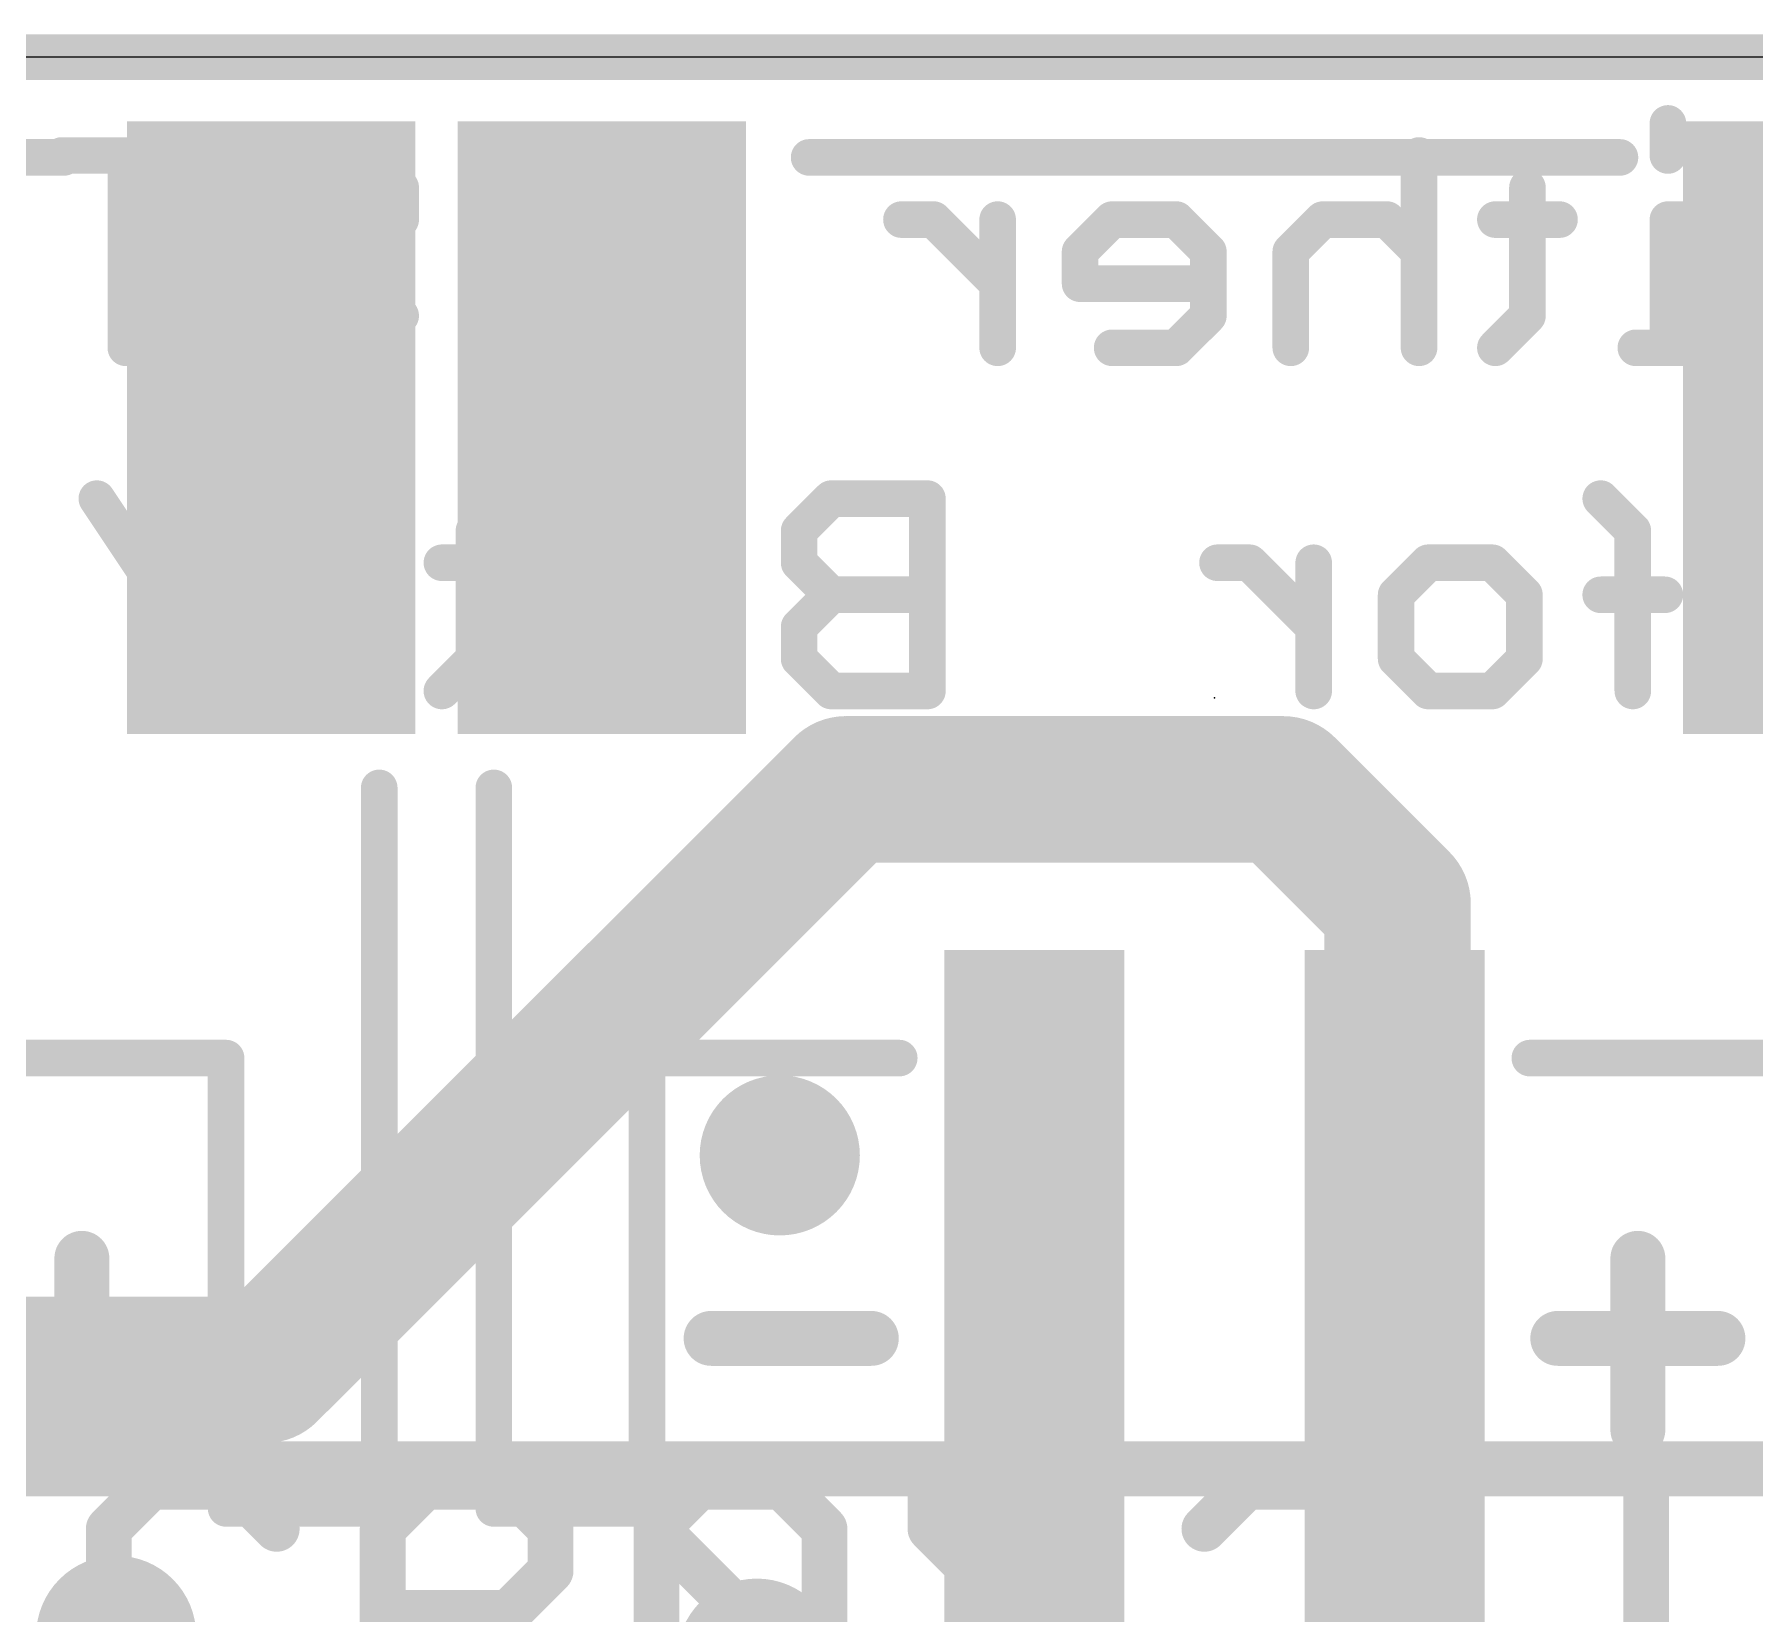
# Model space of a CAD drawing. Extents: x -0.1 to 25.5, y -0.1 to 20.4.
# Drawn here: x 10.47 to 20.02, y 11.68 to 20.45 of the extents above; entities that cross this region are included whole.
import ezdxf

# ---------------------------------------------------------------- set-up
doc = ezdxf.new("R2010")
doc.units = 0
for name, color, linetype in [('1', 12, 'CONTINUOUS'), ('16', 5, 'CONTINUOUS'), ('18', 110, 'CONTINUOUS'), ('20', 53, 'CONTINUOUS'), ('21', 40, 'CONTINUOUS'), ('22', 6, 'CONTINUOUS'), ('23', 40, 'CONTINUOUS')]:
    doc.layers.add(name, color=color, linetype=linetype)

# ---------------------------------------------------------------- blocks, each defined once
blk = doc.blocks.new('RECT')
blk.add_solid([(-0.5, -0.5), (0.5, -0.5), (-0.5, 0.5), (0.5, 0.5)])
blk = doc.blocks.new('ROUNDV')
at = {"const_width": 0.5}
blk.add_lwpolyline([(0, -0.25, 1), (0, 0.25, 1), (0, -0.25)], format="xyb", dxfattribs=at)

msp = doc.modelspace()

# ---------------------------------------------------------------- linework, layer by layer
at = {"layer": '1'}
for points, const_width in [([(0, 20.32), (25.4, 20.32)], 0.254), ([(11.7495, 13.0334), (14.9721, 16.256)], 0.8128), ([(14.9721, 16.256), (17.399, 16.256)], 0.8128), ([(17.399, 16.256), (18.034, 15.621)], 0.8128), ([(18.034, 15.621), (18.034, 13.08)], 0.8128), ([(18.034, 13.08), (18.018, 13.064)], 0.8128), ([(11.7495, 13.0334), (9.4126, 13.0334)], 0.8128)]:
    msp.add_lwpolyline(points, dxfattribs=dict(at, const_width=const_width))
at = {"layer": '1', "const_width": 0.4064}
for points in [[(14.9721, 16.4592, 1), (14.9721, 16.0528)], [(15.1158, 16.1123, 1), (14.8284, 16.3997)], [(17.5427, 16.3997, 1), (17.2553, 16.1123)], [(17.399, 16.0528, 1), (17.399, 16.4592)], [(18.2372, 15.621, 1), (17.8308, 15.621)], [(17.8903, 15.4773, 1), (18.1777, 15.7647)], [(18.1777, 12.9363, 1), (17.8903, 13.2237)], [(11.6058, 13.1771, 1), (11.8932, 12.8897)], [(11.7495, 12.8302, 1), (11.7495, 13.2366)], [(17.8743, 13.2077, 1), (18.1617, 12.9203)], [(17.8308, 13.08, 1), (18.2372, 13.08)]]:
    msp.add_lwpolyline(points, format="xyb", dxfattribs=at)
at = {"layer": '16'}
for points, const_width in [([(0, 20.32), (25.4, 20.32)], 0.254), ([(21.5519, 12.4841), (7.6581, 12.4841)], 0.3048)]:
    msp.add_lwpolyline(points, dxfattribs=dict(at, const_width=const_width))
at = {"layer": '20'}
msp.add_line((22.86, 20.32), (2.54, 20.32), dxfattribs=at)
at = {"layer": '21'}
for points, const_width in [([(6.132, 19.764), (10.632, 19.764)], 0.2032), ([(14.768, 19.764), (19.268, 19.764)], 0.2032), ([(12.382, 16.264), (12.382, 12.264)], 0.2032), ([(13.018, 12.264), (13.018, 16.264)], 0.2032), ([(11.532, 14.764), (10.132, 14.764)], 0.2032), ([(11.532, 12.264), (11.532, 14.764)], 0.2032), ([(15.268, 14.764), (13.868, 14.764)], 0.2032), ([(13.868, 14.764), (13.868, 12.264)], 0.2032), ([(20.168, 14.764), (18.768, 14.764)], 0.2032), ([(10.7315, 12.7), (10.7315, 13.6525)], 0.3048), ([(19.3675, 12.7), (19.3675, 13.6525)], 0.3048), ([(10.287, 13.208), (11.176, 13.208)], 0.3048), ([(14.224, 13.208), (15.113, 13.208)], 0.3048), ([(18.923, 13.208), (19.812, 13.208)], 0.3048), ([(12.382, 12.264), (11.532, 12.264)], 0.2032), ([(13.868, 12.264), (13.018, 12.264)], 0.2032)]:
    msp.add_lwpolyline(points, dxfattribs=dict(at, const_width=const_width))
for points, const_width in [([(10.632, 19.7132, 1), (10.632, 19.8148)], 0.1016), ([(14.768, 19.8148, 1), (14.768, 19.7132)], 0.1016), ([(19.268, 19.7132, 1), (19.268, 19.8148)], 0.1016), ([(12.4328, 16.264, 1), (12.3312, 16.264)], 0.1016), ([(13.0688, 16.264, 1), (12.9672, 16.264)], 0.1016), ([(11.5828, 14.764, 1), (11.4812, 14.764)], 0.1016), ([(11.532, 14.7132, 1), (11.532, 14.8148)], 0.1016), ([(13.868, 14.8148, 1), (13.868, 14.7132)], 0.1016), ([(13.9188, 14.764, 1), (13.8172, 14.764)], 0.1016), ([(15.268, 14.7132, 1), (15.268, 14.8148)], 0.1016), ([(18.768, 14.8148, 1), (18.768, 14.7132)], 0.1016), ([(10.8077, 13.6525, 1), (10.6553, 13.6525)], 0.1524), ([(19.4437, 13.6525, 1), (19.2913, 13.6525)], 0.1524), ([(11.176, 13.1318, 1), (11.176, 13.2842)], 0.1524), ([(14.224, 13.2842, 1), (14.224, 13.1318)], 0.1524), ([(15.113, 13.1318, 1), (15.113, 13.2842)], 0.1524), ([(18.923, 13.2842, 1), (18.923, 13.1318)], 0.1524), ([(19.812, 13.1318, 1), (19.812, 13.2842)], 0.1524), ([(10.6553, 12.7, 1), (10.8077, 12.7)], 0.1524), ([(19.2913, 12.7, 1), (19.4437, 12.7)], 0.1524), ([(11.532, 12.3148, 1), (11.532, 12.2132)], 0.1016), ([(12.382, 12.2132, 1), (12.382, 12.3148)], 0.1016), ([(13.018, 12.3148, 1), (13.018, 12.2132)], 0.1016), ([(13.868, 12.2132, 1), (13.868, 12.3148)], 0.1016), ([(11.4812, 12.264, 1), (11.5828, 12.264)], 0.1016), ([(12.3312, 12.264, 1), (12.4328, 12.264)], 0.1016), ([(12.9672, 12.264, 1), (13.0688, 12.264)], 0.1016), ([(13.8172, 12.264, 1), (13.9188, 12.264)], 0.1016)]:
    msp.add_lwpolyline(points, format="xyb", dxfattribs=dict(at, const_width=const_width))
at = {"layer": '22'}
for points, const_width in [([(19.5343, 19.9528), (19.5343, 19.7748)], 0.2032), ([(11.3316, 19.7748), (10.6198, 19.7748)], 0.2032), ([(10.9757, 18.7071), (10.9757, 19.7748)], 0.2032), ([(11.7892, 19.5969), (11.9671, 19.7748)], 0.2032), ([(11.9671, 19.7748), (12.323, 19.7748)], 0.2032), ([(12.323, 19.7748), (12.501, 19.5969)], 0.2032), ([(13.3145, 19.7748), (12.9586, 19.7748)], 0.2032), ([(13.1365, 18.885), (13.1365, 19.7748)], 0.2032), ([(18.1531, 19.7748), (18.1531, 18.7071)], 0.2032), ([(12.501, 19.5969), (12.501, 19.4189)], 0.2032), ([(18.7547, 19.5969), (18.7547, 18.885)], 0.2032), ([(12.501, 19.4189), (12.323, 19.241)], 0.2032), ([(15.4584, 19.4189), (15.2804, 19.4189)], 0.2032), ([(15.8143, 19.063), (15.4584, 19.4189)], 0.2032), ([(15.8143, 18.7071), (15.8143, 19.4189)], 0.2032), ([(16.4498, 19.4189), (16.2719, 19.241)], 0.2032), ([(16.8057, 19.4189), (16.4498, 19.4189)], 0.2032), ([(16.9837, 19.241), (16.8057, 19.4189)], 0.2032), ([(17.6192, 19.4189), (17.4412, 19.241)], 0.2032), ([(17.9751, 19.4189), (17.6192, 19.4189)], 0.2032), ([(18.1531, 19.241), (17.9751, 19.4189)], 0.2032), ([(18.9327, 19.4189), (18.5767, 19.4189)], 0.2032), ([(19.7122, 19.4189), (19.5343, 19.4189)], 0.2032), ([(19.5343, 19.4189), (19.5343, 18.7071)], 0.2032), ([(11.9671, 19.241), (11.7892, 19.063)], 0.2032), ([(12.323, 19.241), (11.9671, 19.241)], 0.2032), ([(16.2719, 19.241), (16.2719, 19.063)], 0.2032), ([(16.9837, 18.885), (16.9837, 19.241)], 0.2032), ([(17.4412, 19.241), (17.4412, 18.7071)], 0.2032), ([(11.7892, 19.063), (11.7892, 18.885)], 0.2032), ([(16.2719, 19.063), (16.9837, 19.063)], 0.2032), ([(11.7892, 18.885), (11.9671, 18.7071)], 0.2032), ([(12.323, 18.7071), (12.501, 18.885)], 0.2032), ([(13.3145, 18.7071), (13.1365, 18.885)], 0.2032), ([(13.6704, 18.885), (13.4924, 18.7071)], 0.2032), ([(16.8057, 18.7071), (16.9837, 18.885)], 0.2032), ([(18.7547, 18.885), (18.5767, 18.7071)], 0.2032), ([(11.9671, 18.7071), (12.323, 18.7071)], 0.2032), ([(13.4924, 18.7071), (13.3145, 18.7071)], 0.2032), ([(16.4498, 18.7071), (16.8057, 18.7071)], 0.2032), ([(19.7122, 18.7071), (19.3563, 18.7071)], 0.2032), ([(11.5265, 16.8021), (10.8147, 17.8698)], 0.2032), ([(14.8906, 17.8698), (14.7127, 17.6919)], 0.2032), ([(15.4245, 17.8698), (14.8906, 17.8698)], 0.2032), ([(15.4245, 16.8021), (15.4245, 17.8698)], 0.2032), ([(19.3394, 17.6919), (19.1614, 17.8698)], 0.2032), ([(12.1281, 17.6919), (12.1281, 16.9801)], 0.2032), ([(12.9077, 17.6919), (12.9077, 16.9801)], 0.2032), ([(14.7127, 17.6919), (14.7127, 17.5139)], 0.2032), ([(19.3394, 16.8021), (19.3394, 17.6919)], 0.2032), ([(12.3061, 17.5139), (11.9502, 17.5139)], 0.2032), ([(13.0857, 17.5139), (12.7298, 17.5139)], 0.2032), ([(13.7212, 17.5139), (13.5433, 17.336)], 0.2032), ([(14.0771, 17.5139), (13.7212, 17.5139)], 0.2032), ([(14.7127, 17.5139), (14.8906, 17.336)], 0.2032), ([(17.2125, 17.5139), (17.0345, 17.5139)], 0.2032), ([(17.5684, 17.158), (17.2125, 17.5139)], 0.2032), ([(17.5684, 16.8021), (17.5684, 17.5139)], 0.2032), ([(18.0259, 17.336), (18.2039, 17.5139)], 0.2032), ([(18.2039, 17.5139), (18.5598, 17.5139)], 0.2032), ([(18.5598, 17.5139), (18.7378, 17.336)], 0.2032), ([(13.5433, 17.336), (13.5433, 16.8021)], 0.2032), ([(14.8906, 17.336), (14.7127, 17.158)], 0.2032), ([(15.4245, 17.336), (14.8906, 17.336)], 0.2032), ([(18.0259, 16.9801), (18.0259, 17.336)], 0.2032), ([(18.7378, 17.336), (18.7378, 16.9801)], 0.2032), ([(19.5173, 17.336), (19.1614, 17.336)], 0.2032), ([(14.0771, 17.158), (13.5433, 17.158)], 0.2032), ([(14.2551, 16.9801), (14.0771, 17.158)], 0.2032), ([(14.7127, 17.158), (14.7127, 16.9801)], 0.2032), ([(12.1281, 16.9801), (11.9502, 16.8021)], 0.2032), ([(12.9077, 16.9801), (12.7298, 16.8021)], 0.2032), ([(14.0771, 16.8021), (14.2551, 16.9801)], 0.2032), ([(14.7127, 16.9801), (14.8906, 16.8021)], 0.2032), ([(18.2039, 16.8021), (18.0259, 16.9801)], 0.2032), ([(18.7378, 16.9801), (18.5598, 16.8021)], 0.2032), ([(13.5433, 16.8021), (14.0771, 16.8021)], 0.2032), ([(14.8906, 16.8021), (15.4245, 16.8021)], 0.2032), ([(18.5598, 16.8021), (18.2039, 16.8021)], 0.2032), ([(10.8808, 12.1507), (11.1138, 12.3837)], 0.254), ([(11.1138, 12.3837), (11.5799, 12.3837)], 0.254), ([(11.5799, 12.3837), (11.8129, 12.1507)], 0.254), ([(12.401, 12.1507), (12.634, 12.3837)], 0.254), ([(12.634, 12.3837), (13.1001, 12.3837)], 0.254), ([(13.1001, 12.3837), (13.3331, 12.1507)], 0.254), ([(14.1542, 12.3837), (13.9212, 12.1507)], 0.254), ([(14.6203, 12.3837), (14.1542, 12.3837)], 0.254), ([(14.8533, 12.1507), (14.6203, 12.3837)], 0.254), ([(16.3735, 12.3837), (15.4414, 12.3837)], 0.254), ([(15.4414, 12.3837), (15.4414, 12.1507)], 0.254), ([(16.9616, 12.1507), (17.1947, 12.3837)], 0.254), ([(17.1947, 12.3837), (17.6607, 12.3837)], 0.254), ([(17.6607, 12.3837), (17.8938, 12.1507)], 0.254), ([(19.414, 12.3837), (19.414, 10.9855)], 0.254), ([(10.8808, 11.9176), (10.8808, 12.1507)], 0.254), ([(12.401, 11.2185), (12.401, 12.1507)], 0.254), ([(13.3331, 12.1507), (13.3331, 11.9176)], 0.254), ([(13.9212, 12.1507), (13.9212, 11.2185)], 0.254), ([(14.8533, 11.2185), (13.9212, 12.1507)], 0.254), ([(14.8533, 11.2185), (14.8533, 12.1507)], 0.254), ([(15.4414, 12.1507), (16.3735, 11.2185)], 0.254), ([(17.8938, 12.1507), (17.8938, 11.2185)], 0.254), ([(11.8129, 10.9855), (10.8808, 11.9176)], 0.254), ([(13.3331, 11.9176), (13.1001, 11.6846)], 0.254), ([(13.1001, 11.6846), (12.401, 11.6846)], 0.254)]:
    msp.add_lwpolyline(points, dxfattribs=dict(at, const_width=const_width))
for points, const_width in [([(19.5851, 19.9528, 1), (19.4835, 19.9528)], 0.1016), ([(10.6198, 19.8256, 1), (10.6198, 19.724)], 0.1016), ([(11.0265, 19.7748, 1), (10.9249, 19.7748)], 0.1016), ([(11.3316, 19.724, 1), (11.3316, 19.8256)], 0.1016), ([(11.9671, 19.8256, 1), (11.9671, 19.724)], 0.1016), ([(12.003, 19.7389, 1), (11.9312, 19.8107)], 0.1016), ([(12.3589, 19.8107, 1), (12.2871, 19.7389)], 0.1016), ([(12.323, 19.724, 1), (12.323, 19.8256)], 0.1016), ([(12.9586, 19.8256, 1), (12.9586, 19.724)], 0.1016), ([(13.1873, 19.7748, 1), (13.0857, 19.7748)], 0.1016), ([(13.3145, 19.724, 1), (13.3145, 19.8256)], 0.1016), ([(18.2039, 19.7748, 1), (18.1023, 19.7748)], 0.1016), ([(19.4835, 19.7748, 1), (19.5851, 19.7748)], 0.1016), ([(11.7532, 19.6328, 1), (11.8251, 19.5609)], 0.1016), ([(12.5518, 19.5969, 1), (12.4502, 19.5969)], 0.1016), ([(12.465, 19.5609, 1), (12.5369, 19.6328)], 0.1016), ([(18.8055, 19.5969, 1), (18.7039, 19.5969)], 0.1016), ([(12.5369, 19.383, 1), (12.465, 19.4548)], 0.1016), ([(15.2804, 19.4697, 1), (15.2804, 19.3681)], 0.1016), ([(15.4943, 19.4548, 1), (15.4224, 19.383)], 0.1016), ([(15.4584, 19.3681, 1), (15.4584, 19.4697)], 0.1016), ([(15.8651, 19.4189, 1), (15.7635, 19.4189)], 0.1016), ([(16.4498, 19.4697, 1), (16.4498, 19.3681)], 0.1016), ([(16.4857, 19.383, 1), (16.4139, 19.4548)], 0.1016), ([(16.8416, 19.4548, 1), (16.7698, 19.383)], 0.1016), ([(16.8057, 19.3681, 1), (16.8057, 19.4697)], 0.1016), ([(17.6192, 19.4697, 1), (17.6192, 19.3681)], 0.1016), ([(17.6551, 19.383, 1), (17.5833, 19.4548)], 0.1016), ([(18.011, 19.4548, 1), (17.9392, 19.383)], 0.1016), ([(17.9751, 19.3681, 1), (17.9751, 19.4697)], 0.1016), ([(18.5767, 19.4697, 1), (18.5767, 19.3681)], 0.1016), ([(18.9327, 19.3681, 1), (18.9327, 19.4697)], 0.1016), ([(19.5343, 19.4697, 1), (19.5343, 19.3681)], 0.1016), ([(19.5851, 19.4189, 1), (19.4835, 19.4189)], 0.1016), ([(19.7122, 19.3681, 1), (19.7122, 19.4697)], 0.1016), ([(12.4502, 19.4189, 1), (12.5518, 19.4189)], 0.1016), ([(11.9671, 19.2918, 1), (11.9671, 19.1902)], 0.1016), ([(12.003, 19.205, 1), (11.9312, 19.2769)], 0.1016), ([(12.2871, 19.2769, 1), (12.3589, 19.205)], 0.1016), ([(12.323, 19.1902, 1), (12.323, 19.2918)], 0.1016), ([(16.2359, 19.2769, 1), (16.3078, 19.205)], 0.1016), ([(16.3226, 19.241, 1), (16.2211, 19.241)], 0.1016), ([(17.0345, 19.241, 1), (16.9329, 19.241)], 0.1016), ([(16.9477, 19.205, 1), (17.0196, 19.2769)], 0.1016), ([(17.492, 19.241, 1), (17.3904, 19.241)], 0.1016), ([(17.4053, 19.2769, 1), (17.4772, 19.205)], 0.1016), ([(18.1171, 19.205, 1), (18.189, 19.2769)], 0.1016), ([(11.7532, 19.0989, 1), (11.8251, 19.0271)], 0.1016), ([(11.84, 19.063, 1), (11.7384, 19.063)], 0.1016), ([(15.7783, 19.0271, 1), (15.8502, 19.0989)], 0.1016), ([(16.2719, 19.1138, 1), (16.2719, 19.0122)], 0.1016), ([(16.2211, 19.063, 1), (16.3226, 19.063)], 0.1016), ([(16.9837, 19.0122, 1), (16.9837, 19.1138)], 0.1016), ([(11.8251, 18.921, 1), (11.7532, 18.8491)], 0.1016), ([(11.7384, 18.885, 1), (11.84, 18.885)], 0.1016), ([(12.5369, 18.8491, 1), (12.465, 18.921)], 0.1016), ([(13.1724, 18.921, 1), (13.1006, 18.8491)], 0.1016), ([(13.0857, 18.885, 1), (13.1873, 18.885)], 0.1016), ([(13.7063, 18.8491, 1), (13.6344, 18.921)], 0.1016), ([(16.9329, 18.885, 1), (17.0345, 18.885)], 0.1016), ([(17.0196, 18.8491, 1), (16.9477, 18.921)], 0.1016), ([(18.7039, 18.885, 1), (18.8055, 18.885)], 0.1016), ([(18.7906, 18.8491, 1), (18.7188, 18.921)], 0.1016), ([(11.9671, 18.7579, 1), (11.9671, 18.6563)], 0.1016), ([(12.323, 18.6563, 1), (12.323, 18.7579)], 0.1016), ([(13.3145, 18.7579, 1), (13.3145, 18.6563)], 0.1016), ([(13.4924, 18.6563, 1), (13.4924, 18.7579)], 0.1016), ([(16.4498, 18.7579, 1), (16.4498, 18.6563)], 0.1016), ([(16.8057, 18.6563, 1), (16.8057, 18.7579)], 0.1016), ([(19.3563, 18.7579, 1), (19.3563, 18.6563)], 0.1016), ([(19.7122, 18.6563, 1), (19.7122, 18.7579)], 0.1016), ([(10.9249, 18.7071, 1), (11.0265, 18.7071)], 0.1016), ([(11.9312, 18.6712, 1), (12.003, 18.743)], 0.1016), ([(12.2871, 18.743, 1), (12.3589, 18.6712)], 0.1016), ([(13.2785, 18.6712, 1), (13.3504, 18.743)], 0.1016), ([(13.4565, 18.743, 1), (13.5283, 18.6712)], 0.1016), ([(15.7635, 18.7071, 1), (15.8651, 18.7071)], 0.1016), ([(16.7698, 18.743, 1), (16.8416, 18.6712)], 0.1016), ([(17.3904, 18.7071, 1), (17.492, 18.7071)], 0.1016), ([(18.1023, 18.7071, 1), (18.2039, 18.7071)], 0.1016), ([(18.5408, 18.743, 1), (18.6127, 18.6712)], 0.1016), ([(19.4835, 18.7071, 1), (19.5851, 18.7071)], 0.1016), ([(10.8569, 17.898, 1), (10.7724, 17.8416)], 0.1016), ([(14.8906, 17.9206, 1), (14.8906, 17.819)], 0.1016), ([(14.9265, 17.8339, 1), (14.8547, 17.9057)], 0.1016), ([(15.4753, 17.8698, 1), (15.3737, 17.8698)], 0.1016), ([(15.4245, 17.819, 1), (15.4245, 17.9206)], 0.1016), ([(19.1974, 17.9057, 1), (19.1255, 17.8339)], 0.1016), ([(12.1789, 17.6919, 1), (12.0773, 17.6919)], 0.1016), ([(12.9585, 17.6919, 1), (12.8569, 17.6919)], 0.1016), ([(14.6767, 17.7278, 1), (14.7486, 17.6559)], 0.1016), ([(14.7635, 17.6919, 1), (14.6619, 17.6919)], 0.1016), ([(19.3902, 17.6919, 1), (19.2886, 17.6919)], 0.1016), ([(19.3035, 17.6559, 1), (19.3753, 17.7278)], 0.1016), ([(11.9502, 17.5647, 1), (11.9502, 17.4631)], 0.1016), ([(12.3061, 17.4631, 1), (12.3061, 17.5647)], 0.1016), ([(12.7298, 17.5647, 1), (12.7298, 17.4631)], 0.1016), ([(13.0857, 17.4631, 1), (13.0857, 17.5647)], 0.1016), ([(13.7212, 17.5647, 1), (13.7212, 17.4631)], 0.1016), ([(13.7571, 17.478, 1), (13.6853, 17.5498)], 0.1016), ([(14.0771, 17.4631, 1), (14.0771, 17.5647)], 0.1016), ([(14.7486, 17.5498, 1), (14.6767, 17.478)], 0.1016), ([(17.0345, 17.5647, 1), (17.0345, 17.4631)], 0.1016), ([(17.2484, 17.5498, 1), (17.1765, 17.478)], 0.1016), ([(17.2125, 17.4631, 1), (17.2125, 17.5647)], 0.1016), ([(17.6192, 17.5139, 1), (17.5176, 17.5139)], 0.1016), ([(18.2039, 17.5647, 1), (18.2039, 17.4631)], 0.1016), ([(18.2398, 17.478, 1), (18.168, 17.5498)], 0.1016), ([(18.5957, 17.5498, 1), (18.5239, 17.478)], 0.1016), ([(18.5598, 17.4631, 1), (18.5598, 17.5647)], 0.1016), ([(14.6619, 17.5139, 1), (14.7635, 17.5139)], 0.1016), ([(13.5073, 17.3719, 1), (13.5792, 17.3)], 0.1016), ([(13.5941, 17.336, 1), (13.4925, 17.336)], 0.1016), ([(14.8906, 17.3868, 1), (14.8906, 17.2852)], 0.1016), ([(14.9265, 17.3, 1), (14.8547, 17.3719)], 0.1016), ([(14.8547, 17.3, 1), (14.9265, 17.3719)], 0.1016), ([(15.4245, 17.2852, 1), (15.4245, 17.3868)], 0.1016), ([(18.0767, 17.336, 1), (17.9751, 17.336)], 0.1016), ([(17.99, 17.3719, 1), (18.0619, 17.3)], 0.1016), ([(18.7886, 17.336, 1), (18.687, 17.336)], 0.1016), ([(18.7018, 17.3, 1), (18.7737, 17.3719)], 0.1016), ([(19.1614, 17.3868, 1), (19.1614, 17.2852)], 0.1016), ([(19.5173, 17.2852, 1), (19.5173, 17.3868)], 0.1016), ([(13.5433, 17.2088, 1), (13.5433, 17.1072)], 0.1016), ([(14.113, 17.1939, 1), (14.0412, 17.1221)], 0.1016), ([(14.0771, 17.1072, 1), (14.0771, 17.2088)], 0.1016), ([(14.6767, 17.1939, 1), (14.7486, 17.1221)], 0.1016), ([(14.7635, 17.158, 1), (14.6619, 17.158)], 0.1016), ([(17.5324, 17.1221, 1), (17.6043, 17.1939)], 0.1016), ([(12.0773, 16.9801, 1), (12.1789, 16.9801)], 0.1016), ([(12.164, 16.9441, 1), (12.0922, 17.016)], 0.1016), ([(12.8569, 16.9801, 1), (12.9585, 16.9801)], 0.1016), ([(12.9436, 16.9441, 1), (12.8718, 17.016)], 0.1016), ([(14.291, 16.9441, 1), (14.2191, 17.016)], 0.1016), ([(14.2191, 16.9441, 1), (14.291, 17.016)], 0.1016), ([(14.7486, 17.016, 1), (14.6767, 16.9441)], 0.1016), ([(14.6619, 16.9801, 1), (14.7635, 16.9801)], 0.1016), ([(18.0619, 17.016, 1), (17.99, 16.9441)], 0.1016), ([(17.9751, 16.9801, 1), (18.0767, 16.9801)], 0.1016), ([(18.687, 16.9801, 1), (18.7886, 16.9801)], 0.1016), ([(18.7737, 16.9441, 1), (18.7018, 17.016)], 0.1016), ([(13.5433, 16.8529, 1), (13.5433, 16.7513)], 0.1016), ([(14.0771, 16.7513, 1), (14.0771, 16.8529)], 0.1016), ([(14.8906, 16.8529, 1), (14.8906, 16.7513)], 0.1016), ([(15.4245, 16.7513, 1), (15.4245, 16.8529)], 0.1016), ([(18.2039, 16.8529, 1), (18.2039, 16.7513)], 0.1016), ([(18.5598, 16.7513, 1), (18.5598, 16.8529)], 0.1016), ([(11.4842, 16.7739, 1), (11.5687, 16.8303)], 0.1016), ([(11.9142, 16.838, 1), (11.9861, 16.7662)], 0.1016), ([(12.6938, 16.838, 1), (12.7657, 16.7662)], 0.1016), ([(13.4925, 16.8021, 1), (13.5941, 16.8021)], 0.1016), ([(14.0412, 16.838, 1), (14.113, 16.7662)], 0.1016), ([(14.8547, 16.7662, 1), (14.9265, 16.838)], 0.1016), ([(15.3737, 16.8021, 1), (15.4753, 16.8021)], 0.1016), ([(17.5176, 16.8021, 1), (17.6192, 16.8021)], 0.1016), ([(18.168, 16.7662, 1), (18.2398, 16.838)], 0.1016), ([(18.5239, 16.838, 1), (18.5957, 16.7662)], 0.1016), ([(19.2886, 16.8021, 1), (19.3902, 16.8021)], 0.1016), ([(11.1138, 12.4472, 1), (11.1138, 12.3202)], 0.127), ([(11.1587, 12.3388, 1), (11.0689, 12.4286)], 0.127), ([(11.6248, 12.4286, 1), (11.535, 12.3388)], 0.127), ([(11.5799, 12.3202, 1), (11.5799, 12.4472)], 0.127), ([(12.634, 12.4472, 1), (12.634, 12.3202)], 0.127), ([(12.6789, 12.3388, 1), (12.5891, 12.4286)], 0.127), ([(13.145, 12.4286, 1), (13.0552, 12.3388)], 0.127), ([(13.1001, 12.3202, 1), (13.1001, 12.4472)], 0.127), ([(14.1542, 12.4472, 1), (14.1542, 12.3202)], 0.127), ([(14.1991, 12.3388, 1), (14.1093, 12.4286)], 0.127), ([(14.6652, 12.4286, 1), (14.5754, 12.3388)], 0.127), ([(14.6203, 12.3202, 1), (14.6203, 12.4472)], 0.127), ([(15.4414, 12.4472, 1), (15.4414, 12.3202)], 0.127), ([(15.5049, 12.3837, 1), (15.3779, 12.3837)], 0.127), ([(16.3735, 12.3202, 1), (16.3735, 12.4472)], 0.127), ([(17.1947, 12.4472, 1), (17.1947, 12.3202)], 0.127), ([(17.2396, 12.3388, 1), (17.1498, 12.4286)], 0.127), ([(17.7056, 12.4286, 1), (17.6158, 12.3388)], 0.127), ([(17.6607, 12.3202, 1), (17.6607, 12.4472)], 0.127), ([(19.4775, 12.3837, 1), (19.3505, 12.3837)], 0.127), ([(10.9443, 12.1507, 1), (10.8173, 12.1507)], 0.127), ([(10.8359, 12.1956, 1), (10.9257, 12.1058)], 0.127), ([(11.768, 12.1058, 1), (11.8578, 12.1956)], 0.127), ([(12.4645, 12.1507, 1), (12.3375, 12.1507)], 0.127), ([(12.3561, 12.1956, 1), (12.4459, 12.1058)], 0.127), ([(13.3966, 12.1507, 1), (13.2696, 12.1507)], 0.127), ([(13.2882, 12.1058, 1), (13.378, 12.1956)], 0.127), ([(13.9847, 12.1507, 1), (13.8577, 12.1507)], 0.127), ([(13.9661, 12.1956, 1), (13.8763, 12.1058)], 0.127), ([(13.8763, 12.1956, 1), (13.9661, 12.1058)], 0.127), ([(14.9168, 12.1507, 1), (14.7898, 12.1507)], 0.127), ([(14.8084, 12.1058, 1), (14.8982, 12.1956)], 0.127), ([(15.4863, 12.1956, 1), (15.3965, 12.1058)], 0.127), ([(16.9167, 12.1956, 1), (17.0065, 12.1058)], 0.127), ([(17.9573, 12.1507, 1), (17.8303, 12.1507)], 0.127), ([(17.8489, 12.1058, 1), (17.9387, 12.1956)], 0.127), ([(15.3779, 12.1507, 1), (15.5049, 12.1507)], 0.127), ([(10.9257, 11.9625, 1), (10.8359, 11.8727)], 0.127), ([(13.378, 11.8727, 1), (13.2882, 11.9625)], 0.127), ([(10.8173, 11.9176, 1), (10.9443, 11.9176)], 0.127), ([(13.2696, 11.9176, 1), (13.3966, 11.9176)], 0.127), ([(12.401, 11.7481, 1), (12.401, 11.6211)], 0.127), ([(13.0552, 11.7295, 1), (13.145, 11.6397)], 0.127), ([(13.1001, 11.6211, 1), (13.1001, 11.7481)], 0.127)]:
    msp.add_lwpolyline(points, format="xyb", dxfattribs=dict(at, const_width=const_width))
at = {"layer": '23'}
msp.add_point((17.018, 16.764), dxfattribs=at)

# ---------------------------------------------------------------- block references
at = {"layer": '1', "xscale": 3.4, "yscale": 1.6, "rotation": 90}
for p in [(11.782, 18.264), (13.618, 18.264), (20.418, 18.264)]:
    msp.add_blockref('RECT', p, dxfattribs=at)
at = {"layer": '1', "yscale": 4.6}
for p in [(16.018, 13.064), (18.018, 13.064)]:
    msp.add_blockref('RECT', p, dxfattribs=at)
at = {"layer": '18', "xscale": 0.889, "yscale": 0.889}
for p in [(14.605, 14.224), (14.605, 14.224), (10.922, 11.557), (10.922, 11.557), (14.478, 11.43), (14.478, 11.43)]:
    msp.add_blockref('ROUNDV', p, dxfattribs=at)

doc.saveas('drawing.dxf')
